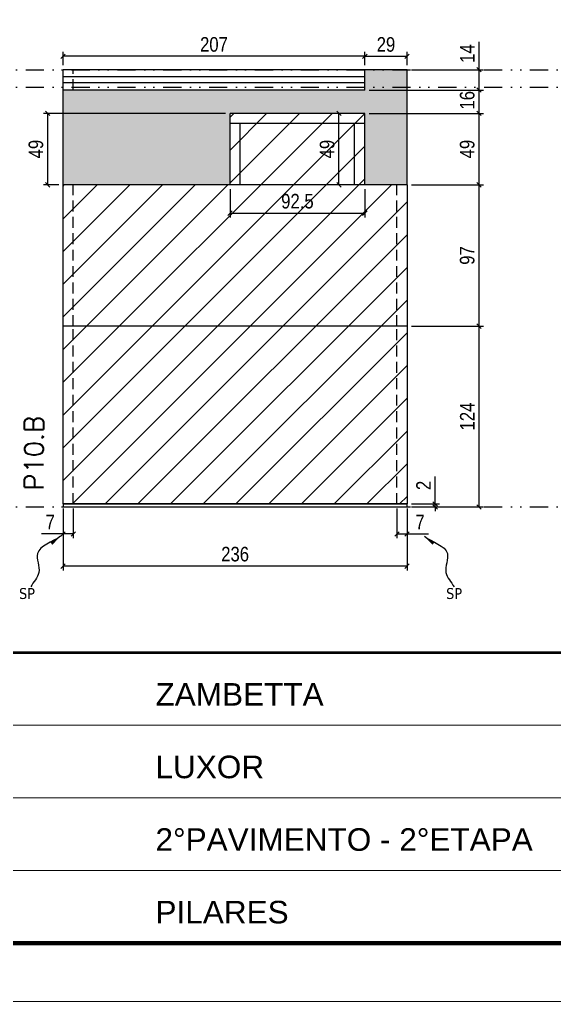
# Model space of a CAD drawing. Extents: x 14400 to 20667, y -21631 to 6985.
# Drawn here: x 18202 to 18569, y 4786 to 5460 of the extents above; entities that cross this region are included whole.
import ezdxf

# ---------------------------------------------------------------- set-up
doc = ezdxf.new("R2010")
doc.units = 0
for name, pattern in [('CONTINUO', [0]), ('DASHED', [0.75, 0.5, -0.25]), ('DIVIDE2', [0.625, 0.25, -0.125, 0, -0.125, 0, -0.125]), ('HIDDEN', [0.375, 0.25, -0.125])]:
    doc.linetypes.add(name, pattern=pattern)
for name, color, linetype in [('COTA', 241, 'Continuous'), ('Nível', 160, 'Continuous'), ('Painéis', 200, 'Continuous'), ('SARR_2.2x7', 40, 'Continuous'), ('SARR_EDITAR', 141, 'Continuous'), ('texto', 7, 'Continuous')]:
    doc.layers.add(name, color=color, linetype=linetype)
for name, color, linetype, lineweight in [('Folhas', 255, 'Continuous', 9), ('Hachura', 251, 'Continuous', 9), ('SARRAFO DE PRESSAO', 251, 'DASHED', 9), ('Texto Seção', 7, 'Continuous', 15)]:
    doc.layers.add(name, color=color, linetype=linetype, lineweight=lineweight)
doc.styles.add('ARIAL', font='arial.ttf')
doc.styles.add('COTA TECNICA', font='techl___.ttf', dxfattribs={"height": 10})
doc.styles.add('COTA TECNICA-50', font='techl___.ttf', dxfattribs={"height": 10})
doc.styles.add('REGUA-120', font='ROMANS.shx', dxfattribs={"height": 15})
doc.styles.get("Standard").update_dxf_attribs({"font": 'arial.ttf'})
doc.dimstyles.new('COTA PAINEL-50', dxfattribs={"dimtxt": 10, "dimasz": 3, "dimexe": 3, "dimexo": 3, "dimgap": 3, "dimtad": 1, "dimdec": 1, "dimzin": 12, "dimdsep": 46, "dimtxsty": 'COTA TECNICA-50', "dimblk1": 'OBLIQUE', "dimblk2": 'OBLIQUE', "dimsah": 1, "dimcen": 0.9, "dimclrd": 4, "dimclre": 4, "dimclrt": 240, "dimadec": 1, "dimazin": 3, "dimtfac": 1, "dimtdec": 1, "dimtmove": 0, "dimatfit": 3, "dimfxl": 1, "dimtolj": 1, "dimtzin": 12, "dimarcsym": 0})
doc.dimstyles.new('PAINEL', dxfattribs={"dimtxt": 10, "dimasz": 3, "dimexe": 3, "dimexo": 3, "dimgap": 3, "dimtad": 1, "dimdec": 1, "dimzin": 12, "dimdsep": 46, "dimtxsty": 'COTA TECNICA', "dimblk1": 'OBLIQUE', "dimblk2": 'OBLIQUE', "dimsah": 1, "dimcen": 0.9, "dimclrd": 4, "dimclre": 4, "dimclrt": 240, "dimadec": 1, "dimazin": 3, "dimtfac": 1, "dimtdec": 1, "dimtmove": 0, "dimatfit": 3, "dimfxl": 1, "dimtolj": 1, "dimtzin": 12, "dimarcsym": 0})
doc.dimstyles.get("Standard").update_dxf_attribs({"dimtxt": 0.18, "dimasz": 0.18, "dimexe": 0.18, "dimexo": 0.0625, "dimgap": 0.09, "dimtad": 0, "dimtih": 1, "dimtoh": 1, "dimdec": 4, "dimzin": 0, "dimdsep": 46, "dimtxsty": 'Standard', "dimcen": 0.09, "dimadec": 0, "dimazin": 0, "dimtfac": 1, "dimtdec": 4, "dimtofl": 0, "dimtmove": 0, "dimatfit": 3, "dimfxl": 1, "dimtolj": 1, "dimtzin": 0, "dimarcsym": 0})

# ---------------------------------------------------------------- blocks, each defined once
blk = doc.blocks.new('9999999999')
at = {"color": 30, "linetype": 'CONTINUO'}
for p, q in [((98564.56, 34379.64), (99583.98, 34379.64)), ((98564.56, 34329.83), (99487.98, 34329.83)), ((98564.56, 34280.02), (99487.98, 34280.02))]:
    blk.add_line(p, q, dxfattribs=at)
at = {"color": 30, "linetype": 'CONTINUO', "const_width": 2}
blk.add_lwpolyline([(99583.98, 34230.21), (99583.98, 34414.45, 0.414214), (99568.98, 34429.45), (98228.98, 34429.45, 0.414214), (98213.98, 34414.45), (98213.98, 34245.21, 0.414214), (98228.98, 34230.21), (99583.98, 34230.21)], format="xyb", dxfattribs=at)
at = {"layer": 'Folhas'}
blk.add_lwpolyline([(98138.98, 34190.21), (99623.98, 34190.21), (99623.98, 35240.21), (98138.98, 35240.21)], close=True, dxfattribs=at)
at = {"layer": 'Folhas', "color": 30, "const_width": 3}
blk.add_lwpolyline([(98213.98, 34230.21), (99583.98, 34230.21), (99583.98, 35200.21), (98213.98, 35200.21)], close=True, dxfattribs=at)
at = {"color": 7, "linetype": 'Continuous', "ltscale": 5, "style": 'ARIAL'}
for s, height, p in [('ZAMBETTA', 15.483, (98837.68, 34393.13)), ('LUXOR', 15.483, (98837.68, 34343.32)), ('2°PAVIMENTO - 2°ETAPA', 15.4829, (98837.68, 34293.51)), ('PILARES', 15.483, (98837.68, 34243.7))]:
    blk.add_text(s, height=height, dxfattribs=at).set_placement(p)
blk = doc.blocks.new('_Oblique')
at = {"color": 0, "linetype": 'ByBlock', "lineweight": -2}
blk.add_line((-0.5, -0.5), (0.5, 0.5), dxfattribs=at)
blk = doc.blocks.new('*D1035')
at = {"layer": 'COTA', "color": 4, "lineweight": -2, "transparency": 16777216}
for p, q in [((18232.29, 5124.44), (18232.29, 5081.76)), ((18468.29, 5124.44), (18468.29, 5081.76)), ((18468.29, 5084.76), (18232.29, 5084.76))]:
    blk.add_line(p, q, dxfattribs=at)
at = {"layer": 'Defpoints', "color": 0, "transparency": 16777216}
for p in [(18232.29, 5127.44), (18468.29, 5127.44), (18232.29, 5084.76)]:
    blk.add_point(p, dxfattribs=at)
at = {"layer": 'COTA', "color": 4, "lineweight": -2, "transparency": 16777216, "xscale": 3, "yscale": 3, "zscale": 3, "rotation": 180}
blk.add_blockref('_Oblique', (18232.29, 5084.76), dxfattribs=at)
at = {"layer": 'COTA', "color": 4, "lineweight": -2, "transparency": 16777216, "xscale": 3, "yscale": 3, "zscale": 3}
blk.add_blockref('_Oblique', (18468.29, 5084.76), dxfattribs=at)
at = {"layer": 'COTA', "color": 240, "transparency": 16777216, "insert": (18350.29, 5092.98), "char_height": 10, "attachment_point": 5, "style": 'COTA TECNICA'}
blk.add_mtext('\\A1;236', dxfattribs=at)
blk = doc.blocks.new('*D1036')
at = {"layer": 'COTA', "color": 4, "lineweight": -2, "transparency": 16777216}
for p, q in [((18461.29, 5124.44), (18461.29, 5103.93)), ((18468.29, 5122.44), (18468.29, 5103.93)), ((18461.29, 5106.93), (18468.29, 5106.93)), ((18468.29, 5106.93), (18483.02, 5106.93))]:
    blk.add_line(p, q, dxfattribs=at)
at = {"layer": 'Defpoints', "color": 0, "transparency": 16777216}
for p in [(18461.29, 5127.44), (18468.29, 5125.44), (18468.29, 5106.93)]:
    blk.add_point(p, dxfattribs=at)
at = {"layer": 'COTA', "color": 4, "lineweight": -2, "transparency": 16777216, "xscale": 3, "yscale": 3, "zscale": 3, "rotation": 180}
blk.add_blockref('_Oblique', (18461.29, 5106.93), dxfattribs=at)
at = {"layer": 'COTA', "color": 4, "lineweight": -2, "transparency": 16777216, "xscale": 3, "yscale": 3, "zscale": 3}
blk.add_blockref('_Oblique', (18468.29, 5106.93), dxfattribs=at)
at = {"layer": 'COTA', "color": 240, "transparency": 16777216, "insert": (18477.16, 5115), "char_height": 10, "attachment_point": 5, "style": 'COTA TECNICA-50'}
blk.add_mtext('\\A1;7', dxfattribs=at)
blk = doc.blocks.new('*D1037')
at = {"layer": 'COTA', "color": 4, "lineweight": -2, "transparency": 16777216}
for p, q in [((18232.29, 5122.44), (18232.29, 5103.93)), ((18239.29, 5124.44), (18239.29, 5103.93)), ((18232.29, 5106.93), (18217.56, 5106.93)), ((18239.29, 5106.93), (18232.29, 5106.93))]:
    blk.add_line(p, q, dxfattribs=at)
at = {"layer": 'Defpoints', "color": 0, "transparency": 16777216}
for p in [(18239.29, 5127.44), (18232.29, 5125.44), (18232.29, 5106.93)]:
    blk.add_point(p, dxfattribs=at)
at = {"layer": 'COTA', "color": 4, "lineweight": -2, "transparency": 16777216, "xscale": 3, "yscale": 3, "zscale": 3, "rotation": 180}
blk.add_blockref('_Oblique', (18232.29, 5106.93), dxfattribs=at)
at = {"layer": 'COTA', "color": 4, "lineweight": -2, "transparency": 16777216, "xscale": 3, "yscale": 3, "zscale": 3}
blk.add_blockref('_Oblique', (18239.29, 5106.93), dxfattribs=at)
at = {"layer": 'COTA', "color": 240, "transparency": 16777216, "insert": (18223.43, 5115), "char_height": 10, "attachment_point": 5, "style": 'COTA TECNICA-50'}
blk.add_mtext('\\A1;7', dxfattribs=at)
blk = doc.blocks.new('*D1044')
at = {"layer": 'COTA', "color": 4, "linetype": 'ByBlock', "lineweight": -2, "transparency": 16777216}
for p, q in [((18471.29, 5249.44), (18520.66, 5249.44)), ((18517.66, 5125.44), (18517.66, 5249.44)), ((18471.29, 5125.44), (18520.66, 5125.44))]:
    blk.add_line(p, q, dxfattribs=at)
at = {"layer": 'Defpoints', "color": 0, "linetype": 'ByBlock', "transparency": 16777216}
for p in [(18468.29, 5249.44), (18517.66, 5249.44), (18468.29, 5125.44)]:
    blk.add_point(p, dxfattribs=at)
at = {"layer": 'COTA', "color": 4, "linetype": 'ByBlock', "lineweight": -2, "transparency": 16777216, "xscale": 3, "yscale": 3, "zscale": 3}
for p, rotation in [((18517.66, 5249.44), 90), ((18517.66, 5125.44), 270)]:
    blk.add_blockref('_Oblique', p, dxfattribs=dict(at, rotation=rotation))
at = {"layer": 'COTA', "color": 240, "linetype": 'ByBlock', "transparency": 16777216, "insert": (18509.59, 5187.44), "char_height": 10, "attachment_point": 5, "rotation": 90, "style": 'COTA TECNICA'}
blk.add_mtext('\\A1;124', dxfattribs=at)
blk = doc.blocks.new('*D1038')
at = {"layer": 'COTA', "color": 4, "lineweight": -2, "transparency": 16777216}
for p, q in [((18487.55, 5127.44), (18487.55, 5146.24)), ((18471.29, 5127.44), (18490.55, 5127.44)), ((18487.55, 5125.44), (18487.55, 5127.44)), ((18471.29, 5125.44), (18490.55, 5125.44)), ((18487.55, 5125.44), (18487.55, 5122.44))]:
    blk.add_line(p, q, dxfattribs=at)
at = {"layer": 'Defpoints', "color": 0, "transparency": 16777216}
for p in [(18468.29, 5127.44), (18468.29, 5125.44), (18487.55, 5125.44)]:
    blk.add_point(p, dxfattribs=at)
at = {"layer": 'COTA', "color": 4, "lineweight": -2, "transparency": 16777216, "xscale": 3, "yscale": 3, "zscale": 3}
for p, rotation in [((18487.55, 5127.44), 270), ((18487.55, 5125.44), 90)]:
    blk.add_blockref('_Oblique', p, dxfattribs=dict(at, rotation=rotation))
at = {"layer": 'COTA', "color": 240, "transparency": 16777216, "insert": (18479.55, 5140.18), "char_height": 10, "attachment_point": 5, "rotation": 90, "style": 'COTA TECNICA-50'}
blk.add_mtext('\\A1;2', dxfattribs=at)
blk = doc.blocks.new('*D1045')
at = {"layer": 'COTA', "color": 4, "linetype": 'ByBlock', "lineweight": -2, "transparency": 16777216}
for p, q in [((18471.29, 5249.44), (18520.66, 5249.44)), ((18517.66, 5125.44), (18517.66, 5249.44)), ((18471.29, 5125.44), (18520.66, 5125.44))]:
    blk.add_line(p, q, dxfattribs=at)
at = {"layer": 'Defpoints', "color": 0, "linetype": 'ByBlock', "transparency": 16777216}
for p in [(18468.29, 5249.44), (18517.66, 5249.44), (18468.29, 5125.44)]:
    blk.add_point(p, dxfattribs=at)
at = {"layer": 'COTA', "color": 4, "linetype": 'ByBlock', "lineweight": -2, "transparency": 16777216, "xscale": 3, "yscale": 3, "zscale": 3}
for p, rotation in [((18517.66, 5249.44), 90), ((18517.66, 5125.44), 270)]:
    blk.add_blockref('_Oblique', p, dxfattribs=dict(at, rotation=rotation))
at = {"layer": 'COTA', "color": 240, "linetype": 'ByBlock', "transparency": 16777216, "insert": (18509.59, 5187.44), "char_height": 10, "attachment_point": 5, "rotation": 90, "style": 'COTA TECNICA'}
blk.add_mtext('\\A1;124', dxfattribs=at)
blk = doc.blocks.new('*D1046')
at = {"layer": 'COTA', "color": 4, "lineweight": -2, "transparency": 16777216}
for p, q in [((18471.29, 5346.44), (18520.66, 5346.44)), ((18517.66, 5249.44), (18517.66, 5346.44)), ((18471.29, 5249.44), (18520.66, 5249.44))]:
    blk.add_line(p, q, dxfattribs=at)
at = {"layer": 'Defpoints', "color": 0, "transparency": 16777216}
for p in [(18468.29, 5346.44), (18517.66, 5346.44), (18468.29, 5249.44)]:
    blk.add_point(p, dxfattribs=at)
at = {"layer": 'COTA', "color": 4, "lineweight": -2, "transparency": 16777216, "xscale": 3, "yscale": 3, "zscale": 3}
for p, rotation in [((18517.66, 5346.44), 90), ((18517.66, 5249.44), 270)]:
    blk.add_blockref('_Oblique', p, dxfattribs=dict(at, rotation=rotation))
at = {"layer": 'COTA', "color": 240, "transparency": 16777216, "insert": (18509.56, 5297.94), "char_height": 10, "attachment_point": 5, "rotation": 90, "style": 'COTA TECNICA'}
blk.add_mtext('\\A1;97', dxfattribs=at)
blk = doc.blocks.new('*D1047')
at = {"layer": 'COTA', "color": 4, "lineweight": -2, "transparency": 16777216}
for p, q in [((18439.29, 5428.44), (18439.29, 5437.62)), ((18468.29, 5428.44), (18468.29, 5437.62)), ((18439.29, 5434.62), (18468.29, 5434.62))]:
    blk.add_line(p, q, dxfattribs=at)
at = {"layer": 'Defpoints', "color": 0, "transparency": 16777216}
for p in [(18468.29, 5434.62), (18439.29, 5425.44), (18468.29, 5425.44)]:
    blk.add_point(p, dxfattribs=at)
at = {"layer": 'COTA', "color": 4, "lineweight": -2, "transparency": 16777216, "xscale": 3, "yscale": 3, "zscale": 3, "rotation": 180}
blk.add_blockref('_Oblique', (18439.29, 5434.62), dxfattribs=at)
at = {"layer": 'COTA', "color": 4, "lineweight": -2, "transparency": 16777216, "xscale": 3, "yscale": 3, "zscale": 3}
blk.add_blockref('_Oblique', (18468.29, 5434.62), dxfattribs=at)
at = {"layer": 'COTA', "color": 240, "transparency": 16777216, "insert": (18453.79, 5442.71), "char_height": 10, "attachment_point": 5, "style": 'COTA TECNICA'}
blk.add_mtext('\\A1;29', dxfattribs=at)
blk = doc.blocks.new('*D1048')
at = {"layer": 'COTA', "color": 4, "lineweight": -2, "transparency": 16777216}
for p, q in [((18232.29, 5428.44), (18232.29, 5437.62)), ((18439.29, 5428.44), (18439.29, 5437.62)), ((18439.29, 5434.62), (18232.29, 5434.62))]:
    blk.add_line(p, q, dxfattribs=at)
at = {"layer": 'Defpoints', "color": 0, "transparency": 16777216}
for p in [(18232.29, 5434.62), (18232.29, 5425.44), (18439.29, 5425.44)]:
    blk.add_point(p, dxfattribs=at)
at = {"layer": 'COTA', "color": 4, "lineweight": -2, "transparency": 16777216, "xscale": 3, "yscale": 3, "zscale": 3, "rotation": 180}
blk.add_blockref('_Oblique', (18232.29, 5434.62), dxfattribs=at)
at = {"layer": 'COTA', "color": 4, "lineweight": -2, "transparency": 16777216, "xscale": 3, "yscale": 3, "zscale": 3}
blk.add_blockref('_Oblique', (18439.29, 5434.62), dxfattribs=at)
at = {"layer": 'COTA', "color": 240, "transparency": 16777216, "insert": (18335.79, 5442.72), "char_height": 10, "attachment_point": 5, "style": 'COTA TECNICA'}
blk.add_mtext('\\A1;207', dxfattribs=at)
blk = doc.blocks.new('*D1056')
at = {"layer": 'COTA', "color": 4, "lineweight": -2, "transparency": 16777216}
for p, q in [((18436.29, 5395.44), (18418.54, 5395.44)), ((18421.54, 5346.44), (18421.54, 5395.44)), ((18436.29, 5346.44), (18418.54, 5346.44))]:
    blk.add_line(p, q, dxfattribs=at)
at = {"layer": 'Defpoints', "color": 0, "transparency": 16777216}
for p in [(18421.54, 5395.44), (18439.29, 5395.44), (18439.29, 5346.44)]:
    blk.add_point(p, dxfattribs=at)
at = {"layer": 'COTA', "color": 4, "lineweight": -2, "transparency": 16777216, "xscale": 3, "yscale": 3, "zscale": 3}
for p, rotation in [((18421.54, 5395.44), 90), ((18421.54, 5346.44), 270)]:
    blk.add_blockref('_Oblique', p, dxfattribs=dict(at, rotation=rotation))
at = {"layer": 'COTA', "color": 240, "transparency": 16777216, "insert": (18413.44, 5370.94), "char_height": 10, "attachment_point": 5, "rotation": 90, "style": 'COTA TECNICA'}
blk.add_mtext('\\A1;49', dxfattribs=at)
blk = doc.blocks.new('*D1057')
at = {"layer": 'COTA', "color": 4, "lineweight": -2, "transparency": 16777216}
for p, q in [((18442.29, 5395.44), (18520.66, 5395.44)), ((18517.66, 5346.44), (18517.66, 5395.44)), ((18471.29, 5346.44), (18520.66, 5346.44))]:
    blk.add_line(p, q, dxfattribs=at)
at = {"layer": 'Defpoints', "color": 0, "transparency": 16777216}
for p in [(18439.29, 5395.44), (18517.66, 5395.44), (18468.29, 5346.44)]:
    blk.add_point(p, dxfattribs=at)
at = {"layer": 'COTA', "color": 4, "lineweight": -2, "transparency": 16777216, "xscale": 3, "yscale": 3, "zscale": 3}
for p, rotation in [((18517.66, 5395.44), 90), ((18517.66, 5346.44), 270)]:
    blk.add_blockref('_Oblique', p, dxfattribs=dict(at, rotation=rotation))
at = {"layer": 'COTA', "color": 240, "transparency": 16777216, "insert": (18509.56, 5370.94), "char_height": 10, "attachment_point": 5, "rotation": 90, "style": 'COTA TECNICA'}
blk.add_mtext('\\A1;49', dxfattribs=at)
blk = doc.blocks.new('*D1058')
at = {"layer": 'COTA', "color": 4, "lineweight": -2, "transparency": 16777216}
for p, q in [((18442.29, 5411.44), (18520.66, 5411.44)), ((18517.66, 5395.44), (18517.66, 5411.44)), ((18442.29, 5395.44), (18520.66, 5395.44))]:
    blk.add_line(p, q, dxfattribs=at)
at = {"layer": 'Defpoints', "color": 0, "transparency": 16777216}
for p in [(18439.29, 5411.44), (18517.66, 5411.44), (18439.29, 5395.44)]:
    blk.add_point(p, dxfattribs=at)
at = {"layer": 'COTA', "color": 4, "lineweight": -2, "transparency": 16777216, "xscale": 3, "yscale": 3, "zscale": 3}
for p, rotation in [((18517.66, 5411.44), 90), ((18517.66, 5395.44), 270)]:
    blk.add_blockref('_Oblique', p, dxfattribs=dict(at, rotation=rotation))
at = {"layer": 'COTA', "color": 240, "transparency": 16777216, "insert": (18509.56, 5404.44), "char_height": 10, "attachment_point": 5, "rotation": 90, "style": 'COTA TECNICA'}
blk.add_mtext('\\A1;16', dxfattribs=at)
blk = doc.blocks.new('*D1059')
at = {"layer": 'COTA', "color": 4, "lineweight": -2, "transparency": 16777216}
for p, q in [((18517.66, 5425.44), (18517.66, 5444.55)), ((18471.29, 5425.44), (18520.66, 5425.44)), ((18517.66, 5411.44), (18517.66, 5425.44)), ((18442.29, 5411.44), (18520.66, 5411.44))]:
    blk.add_line(p, q, dxfattribs=at)
at = {"layer": 'Defpoints', "color": 0, "transparency": 16777216}
for p in [(18468.29, 5425.44), (18517.66, 5425.44), (18439.29, 5411.44)]:
    blk.add_point(p, dxfattribs=at)
at = {"layer": 'COTA', "color": 4, "lineweight": -2, "transparency": 16777216, "xscale": 3, "yscale": 3, "zscale": 3}
for p, rotation in [((18517.66, 5425.44), 90), ((18517.66, 5411.44), 270)]:
    blk.add_blockref('_Oblique', p, dxfattribs=dict(at, rotation=rotation))
at = {"layer": 'COTA', "color": 240, "transparency": 16777216, "insert": (18509.59, 5436.49), "char_height": 10, "attachment_point": 5, "rotation": 90, "style": 'COTA TECNICA'}
blk.add_mtext('\\A1;14', dxfattribs=at)
blk = doc.blocks.new('*D1060')
at = {"layer": 'COTA', "color": 4, "lineweight": -2, "transparency": 16777216}
for p, q in [((18343.79, 5395.44), (18218.76, 5395.44)), ((18221.76, 5346.44), (18221.76, 5395.44)), ((18229.29, 5346.44), (18218.76, 5346.44))]:
    blk.add_line(p, q, dxfattribs=at)
at = {"layer": 'Defpoints', "color": 0, "transparency": 16777216}
for p in [(18221.76, 5395.44), (18346.79, 5395.44), (18232.29, 5346.44)]:
    blk.add_point(p, dxfattribs=at)
at = {"layer": 'COTA', "color": 4, "lineweight": -2, "transparency": 16777216, "xscale": 3, "yscale": 3, "zscale": 3}
for p, rotation in [((18221.76, 5395.44), 90), ((18221.76, 5346.44), 270)]:
    blk.add_blockref('_Oblique', p, dxfattribs=dict(at, rotation=rotation))
at = {"layer": 'COTA', "color": 240, "transparency": 16777216, "insert": (18213.66, 5370.94), "char_height": 10, "attachment_point": 5, "rotation": 90, "style": 'COTA TECNICA'}
blk.add_mtext('\\A1;49', dxfattribs=at)
blk = doc.blocks.new('*D1065')
at = {"layer": 'COTA', "color": 4, "lineweight": -2, "transparency": 16777216}
for p, q in [((18346.79, 5343.44), (18346.79, 5324)), ((18439.29, 5343.44), (18439.29, 5324)), ((18346.79, 5327), (18439.29, 5327))]:
    blk.add_line(p, q, dxfattribs=at)
at = {"layer": 'Defpoints', "color": 0, "transparency": 16777216}
for p in [(18346.79, 5346.44), (18439.29, 5346.44), (18439.29, 5327)]:
    blk.add_point(p, dxfattribs=at)
at = {"layer": 'COTA', "color": 4, "lineweight": -2, "transparency": 16777216, "xscale": 3, "yscale": 3, "zscale": 3, "rotation": 180}
blk.add_blockref('_Oblique', (18346.79, 5327), dxfattribs=at)
at = {"layer": 'COTA', "color": 4, "lineweight": -2, "transparency": 16777216, "xscale": 3, "yscale": 3, "zscale": 3}
blk.add_blockref('_Oblique', (18439.29, 5327), dxfattribs=at)
at = {"layer": 'COTA', "color": 240, "transparency": 16777216, "insert": (18393.04, 5335.14), "char_height": 10, "attachment_point": 5, "style": 'COTA TECNICA'}
blk.add_mtext('\\A1;92.5', dxfattribs=at)

msp = doc.modelspace()

# ---------------------------------------------------------------- hatches: boundary and pattern name
at = {"layer": 'COTA'}
h = msp.add_hatch(dxfattribs=at)
h.set_pattern_fill('AR-CONC', color=256, scale=0.03)
h.paths.add_polyline_path([(18346.79, 5395.44), (18439.29, 5395.44), (18439.29, 5346.44), (18468.29, 5346.44), (18468.29, 5413.44), (18439.29, 5413.44), (18439.29, 5411.44), (18232.29, 5411.44), (18232.29, 5346.44), (18346.79, 5346.44)])
h.paths.add_polyline_path([(18468.29, 5425.44), (18439.29, 5425.44), (18439.29, 5413.44), (18468.29, 5413.44)])
at = {"layer": 'Hachura', "linetype": 'ByBlock'}
h = msp.add_hatch(dxfattribs=at)
h.set_pattern_fill('ANSI31', color=256, scale=5)
h.paths.add_polyline_path([(18009.71, 5425.44), (17802.71, 5425.44), (17802.71, 5411.44), (17933.71, 5411.44), (17933.71, 5413.44), (18009.71, 5413.44)])
h.paths.add_polyline_path([(17933.71, 5397.44), (17802.71, 5397.44), (17802.71, 5346.44), (17933.71, 5346.44)])
h.paths.add_polyline_path([(18009.71, 5346.44), (17773.71, 5346.44), (17773.71, 5249.44), (18009.71, 5249.44)])
h.paths.add_polyline_path([(18009.71, 5249.44), (17773.71, 5249.44), (17773.71, 5127.44), (18009.71, 5127.44)])
h.paths.add_polyline_path([(18468.29, 5249.44), (18232.29, 5249.44), (18232.29, 5127.44), (18468.29, 5127.44)])
h.paths.add_polyline_path([(18468.29, 5346.44), (18232.29, 5346.44), (18232.29, 5249.44), (18468.29, 5249.44)])
h.paths.add_polyline_path([(18439.29, 5395.44), (18346.79, 5395.44), (18346.79, 5346.44), (18439.29, 5346.44)])

# ---------------------------------------------------------------- linework, layer by layer
at = {"layer": 'COTA'}
for p, q in [((18468.29, 5425.44), (18439.29, 5425.44)), ((18468.29, 5346.44), (18468.29, 5425.44)), ((18232.29, 5346.44), (18232.29, 5411.44))]:
    msp.add_line(p, q, dxfattribs=at)
at = {"layer": 'Nível', "color": 4, "linetype": 'DIVIDE2', "ltscale": 50}
for p, q in [((17671.97, 5425.44), (19041.97, 5425.44)), ((17671.97, 5413.44), (19041.97, 5413.44)), ((17671.97, 5125.44), (19041.97, 5125.44)), ((17671.97, 5125.44), (19041.97, 5125.44))]:
    msp.add_line(p, q, dxfattribs=at)
at = {"layer": 'Painéis'}
for p, q in [((18439.29, 5425.44), (18232.29, 5425.44)), ((18232.29, 5411.44), (18232.29, 5425.44)), ((18439.29, 5411.44), (18439.29, 5425.44)), ((18439.29, 5411.44), (18232.29, 5411.44)), ((18439.29, 5395.44), (18346.79, 5395.44)), ((18346.79, 5346.44), (18346.79, 5395.44)), ((18439.29, 5346.44), (18439.29, 5395.44)), ((18232.29, 5127.44), (18232.29, 5346.44)), ((18468.29, 5346.44), (18232.29, 5346.44)), ((18468.29, 5346.44), (18468.29, 5127.44)), ((18468.29, 5249.44), (18232.29, 5249.44)), ((18232.29, 5127.44), (18468.29, 5127.44))]:
    msp.add_line(p, q, dxfattribs=at)
msp.add_lwpolyline([(18468.29, 5127.44), (18232.29, 5127.44), (18232.29, 5125.44), (18468.29, 5125.44)], close=True, dxfattribs=at)
at = {"layer": 'SARR_2.2x7', "linetype": 'HIDDEN', "ltscale": 30}
for p, q in [((18239.29, 5411.44), (18239.29, 5425.44)), ((18239.29, 5249.44), (18239.29, 5346.44)), ((18461.29, 5249.44), (18461.29, 5346.44)), ((18239.29, 5127.44), (18239.29, 5249.44)), ((18461.29, 5127.44), (18461.29, 5249.44))]:
    msp.add_line(p, q, dxfattribs=at)
at = {"layer": 'SARR_2.2x7'}
for p, q in [((18439.29, 5388.44), (18346.79, 5388.44)), ((18353.79, 5346.44), (18353.79, 5388.44)), ((18432.29, 5346.44), (18432.29, 5388.44))]:
    msp.add_line(p, q, dxfattribs=at)
at = {"layer": 'SARR_EDITAR'}
for p, q in [((18439.29, 5420.44), (18232.29, 5420.44)), ((18439.29, 5416.44), (18232.29, 5416.44))]:
    msp.add_line(p, q, dxfattribs=at)

# ---------------------------------------------------------------- block references
at = {"layer": 'SARRAFO DE PRESSAO', "color": 6, "linetype": 'ByBlock'}
msp.add_blockref('9999999999', (-80542.01, -29404.05), dxfattribs=at)

# ---------------------------------------------------------------- texts
at = {"layer": 'texto', "color": 0, "char_height": 7.5, "attachment_point": 5}
for insert in [(18207.52, 5065.94), (18500.54, 5065.94)]:
    msp.add_mtext('{\\fTahoma|b0|i0|c0|p34;\\C4;SP}', dxfattribs=dict(at, insert=insert))
at = {"layer": 'Texto Seção', "insert": (18218.82, 5136.69), "char_height": 13, "width": 285.3299, "attachment_point": 7, "rotation": 90, "style": 'REGUA-120'}
msp.add_mtext('\\pt26;P10.B', dxfattribs=at)

# ---------------------------------------------------------------- dimensions: what is measured, and where the dimension line sits
at = {"layer": 'COTA'}
for base, p1, p2, angle, dimstyle, picture, middle in [((18232.29, 5434.62), (18439.29, 5425.44), (18232.29, 5425.44), 180, 'PAINEL', '*D1048', (18335.79, 5442.72)), ((18468.29, 5434.62), (18439.29, 5425.44), (18468.29, 5425.44), 180, 'PAINEL', '*D1047', (18453.79, 5442.71)), ((18517.66, 5425.44), (18439.29, 5411.44), (18468.29, 5425.44), 90, 'PAINEL', '*D1059', (18509.59, 5436.49)), ((18221.76, 5395.44), (18232.29, 5346.44), (18346.79, 5395.44), 90, 'PAINEL', '*D1060', (18213.66, 5370.94)), ((18421.54, 5395.44), (18439.29, 5346.44), (18439.29, 5395.44), 90, 'PAINEL', '*D1056', (18413.44, 5370.94)), ((18517.66, 5395.44), (18468.29, 5346.44), (18439.29, 5395.44), 90, 'PAINEL', '*D1057', (18509.56, 5370.94)), ((18517.66, 5346.44), (18468.29, 5249.44), (18468.29, 5346.44), 90, 'PAINEL', '*D1046', (18509.56, 5297.94)), ((18232.29, 5106.93), (18239.29, 5127.44), (18232.29, 5125.44), 180, 'COTA PAINEL-50', '*D1037', (18223.43, 5115))]:
    dim = msp.add_linear_dim(base=base, p1=p1, p2=p2, angle=angle, dimstyle=dimstyle, dxfattribs=at)
    dim.commit()
    dim.dimension.update_dxf_attribs({"geometry": picture, "text_midpoint": middle})
for base, p1, p2, dimstyle, picture, middle in [((18517.66, 5411.44), (18439.29, 5395.44), (18439.29, 5411.44), 'PAINEL', '*D1058', (18517.66, 5404.44)), ((18487.55, 5125.44), (18468.29, 5127.44), (18468.29, 5125.44), 'COTA PAINEL-50', '*D1038', (18487.55, 5140.18))]:
    dim = msp.add_linear_dim(base=base, p1=p1, p2=p2, angle=90, dimstyle=dimstyle, dxfattribs=at)
    dim.commit()
    dim.dimension.update_dxf_attribs({"geometry": picture, "text_midpoint": middle, "dimtype": 160})
for base, p1, p2, dimstyle, picture, middle in [((18439.29, 5327), (18346.79, 5346.44), (18439.29, 5346.44), 'PAINEL', '*D1065', (18393.04, 5335.14)), ((18468.29, 5106.93), (18461.29, 5127.44), (18468.29, 5125.44), 'COTA PAINEL-50', '*D1036', (18477.16, 5115))]:
    dim = msp.add_linear_dim(base=base, p1=p1, p2=p2, dimstyle=dimstyle, dxfattribs=at)
    dim.commit()
    dim.dimension.update_dxf_attribs({"geometry": picture, "text_midpoint": middle})
at = {"layer": 'COTA', "linetype": 'ByBlock'}
for picture in ['*D1044', '*D1045']:
    dim = msp.add_aligned_dim(p1=(18468.29, 5125.44), p2=(18468.29, 5249.44), distance=-49.37, dimstyle='PAINEL', dxfattribs=at)
    dim.commit()
    dim.dimension.update_dxf_attribs({"geometry": picture, "text_midpoint": (18509.59, 5187.44)})
at = {"layer": 'COTA'}
dim = msp.add_linear_dim(base=(18232.29, 5084.76), p1=(18468.29, 5127.44), p2=(18232.29, 5127.44), angle=180, dimstyle='PAINEL', override={"dimarcsym": 2}, dxfattribs=at)
dim.commit()
dim.dimension.update_dxf_attribs({"geometry": '*D1035', "text_midpoint": (18350.29, 5092.98)})

# ---------------------------------------------------------------- leaders
at = {"layer": 'COTA', "path_type": 1}
for points in [[(18230.46, 5105.25), (18214.68, 5093.42), (18215.6, 5080.41), (18210.05, 5070.63)], [(18480.12, 5105.25), (18495.91, 5093.42), (18494.98, 5080.41), (18500.53, 5070.63)]]:
    msp.add_leader(points, dimstyle='Standard', override={"dimasz": 8}, dxfattribs=at)

doc.saveas('drawing.dxf')
